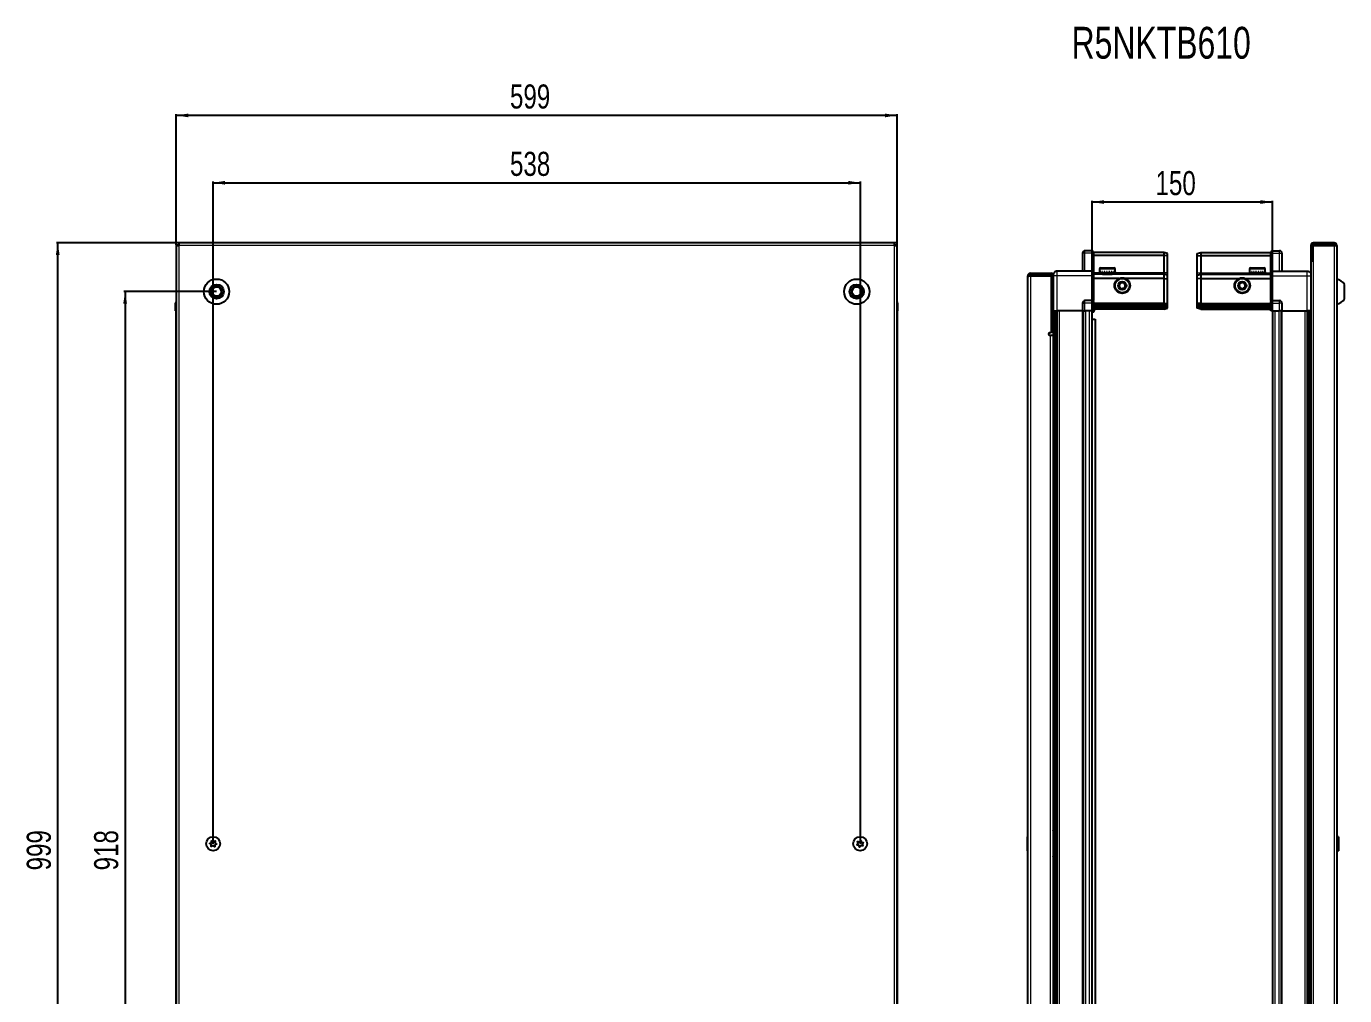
# Model space of a CAD drawing. Header units: millimetres. Extents: x 877 to 2831, y 216 to 1828.
# Drawn here: x 877 to 1972, y 1022 to 1828 of the extents above; entities that cross this region are included whole.
import ezdxf

# ---------------------------------------------------------------- set-up
doc = ezdxf.new("R2010")
doc.units = ezdxf.units.MM
doc.layers.add('FORMAT', color=7, linetype='Continuous')
doc.styles.add('SLDTEXTSTYLE0', font='TXT', dxfattribs={"width": 0.75})
doc.dimstyles.new('SLDDIMSTYLE0', dxfattribs={"dimtxt": 20, "dimasz": 10, "dimexe": 0, "dimexo": 0.0625, "dimgap": 5, "dimtad": 2, "dimdec": 1, "dimrnd": 1e-09, "dimzin": 12, "dimdsep": 46, "dimtxsty": 'SLDTEXTSTYLE0', "dimsah": 1, "dimcen": 0.09, "dimadec": 0, "dimazin": 3, "dimtfac": 1, "dimtofl": 0, "dimtmove": 0, "dimatfit": 3, "dimfxl": 0, "dimfrac": 2, "dimtolj": 1, "dimtzin": 12, "dimarcsym": 0})

# ---------------------------------------------------------------- blocks, each defined once
blk = doc.blocks.new('_D')
at = {"layer": 'FORMAT'}
for p, q in [((1001.2, 1647.7), (901.7, 1647.7)), ((902.7, 648.7), (902.7, 1647.7)), ((1001.2, 648.7), (901.7, 648.7))]:
    blk.add_line(p, q, dxfattribs=at)
for points in [[(902.7, 1647.7), (901.1, 1637.7), (904.2, 1637.7)], [(902.7, 648.7), (904.2, 658.7), (901.1, 658.7)]]:
    blk.add_solid(points, dxfattribs=at)
at = {"layer": 'FORMAT', "insert": (876.9, 1126), "char_height": 20, "attachment_point": 1, "rotation": 90, "style": 'SLDTEXTSTYLE0'}
blk.add_mtext('999', dxfattribs=at)
blk = doc.blocks.new('_D_1')
at = {"layer": 'FORMAT'}
for p, q in [((1001.2, 1647.7), (1001.2, 1754.7)), ((1600.2, 1753.7), (1001.2, 1753.7)), ((1600.2, 1647.7), (1600.2, 1754.7))]:
    blk.add_line(p, q, dxfattribs=at)
for points in [[(1001.2, 1753.7), (1011.2, 1752.1), (1011.2, 1755.2)], [(1600.2, 1753.7), (1590.2, 1755.2), (1590.2, 1752.1)]]:
    blk.add_solid(points, dxfattribs=at)
at = {"layer": 'FORMAT', "insert": (1278.5, 1779.4), "char_height": 20, "attachment_point": 1, "style": 'SLDTEXTSTYLE0'}
blk.add_mtext('599', dxfattribs=at)
blk = doc.blocks.new('_D_3')
at = {"layer": 'FORMAT'}
for p, q in [((1031.7, 1148.2), (1031.7, 1698.7)), ((1569.7, 1148.2), (1569.7, 1698.7)), ((1031.7, 1697.7), (1569.7, 1697.7))]:
    blk.add_line(p, q, dxfattribs=at)
for points in [[(1031.7, 1697.7), (1041.7, 1696.1), (1041.7, 1699.2)], [(1569.7, 1697.7), (1559.7, 1699.2), (1559.7, 1696.1)]]:
    blk.add_solid(points, dxfattribs=at)
at = {"layer": 'FORMAT', "insert": (1278.5, 1723.4), "char_height": 20, "attachment_point": 1, "style": 'SLDTEXTSTYLE0'}
blk.add_mtext('538', dxfattribs=at)
blk = doc.blocks.new('_D_4')
at = {"layer": 'FORMAT'}
for p, q in [((1034.7, 1607.2), (957.7, 1607.2)), ((958.7, 1607.2), (958.7, 689.2)), ((1034.7, 689.2), (957.7, 689.2))]:
    blk.add_line(p, q, dxfattribs=at)
for points in [[(958.7, 1607.2), (957.1, 1597.2), (960.2, 1597.2)], [(958.7, 689.2), (960.2, 699.2), (957.1, 699.2)]]:
    blk.add_solid(points, dxfattribs=at)
at = {"layer": 'FORMAT', "insert": (932.9, 1126), "char_height": 20, "attachment_point": 1, "rotation": 90, "style": 'SLDTEXTSTYLE0'}
blk.add_mtext('918', dxfattribs=at)
blk = doc.blocks.new('_D_5')
at = {"layer": 'FORMAT'}
for p, q in [((1762.2, 1591.2), (1762.2, 1682.7)), ((1762.2, 1681.7), (1912.2, 1681.7)), ((1912.2, 1591.2), (1912.2, 1682.7))]:
    blk.add_line(p, q, dxfattribs=at)
for points in [[(1762.2, 1681.7), (1772.2, 1680.1), (1772.2, 1683.2)], [(1912.2, 1681.7), (1902.2, 1683.2), (1902.2, 1680.1)]]:
    blk.add_solid(points, dxfattribs=at)
at = {"layer": 'FORMAT', "insert": (1815, 1707.4), "char_height": 20, "attachment_point": 1, "style": 'SLDTEXTSTYLE0'}
blk.add_mtext('150', dxfattribs=at)

msp = doc.modelspace()

# ---------------------------------------------------------------- linework, layer by layer
at = {"color": 7, "linetype": 'Continuous', "lineweight": 25}
for p, q in [((1001.17, 1646.16), (1001.17, 1647.66)), ((1003.27, 1647.66), (1001.17, 1647.66)), ((1001.17, 1646.16), (1003.27, 1646.16)), ((1001.17, 1646.16), (1001.17, 1645.56)), ((1001.17, 1645.56), (1001.17, 650.76)), ((1001.17, 1645.56), (1003.27, 1645.56)), ((1598.07, 1647.66), (1003.27, 1647.66)), ((1003.27, 1647.66), (1003.27, 1645.56)), ((1598.07, 1645.56), (1598.07, 1647.66)), ((1600.17, 1647.66), (1598.07, 1647.66)), ((1598.07, 1646.16), (1600.17, 1646.16)), ((1598.07, 1645.56), (1600.17, 1645.56)), ((1600.17, 1646.16), (1600.17, 1647.66)), ((1600.17, 1645.56), (1600.17, 1646.16)), ((1600.17, 650.76), (1600.17, 1645.56)), ((1944.05, 1645.56), (1944.05, 1633.16)), ((1945.55, 1645.56), (1945.55, 1633.16)), ((1946.05, 1632.66), (1946.05, 1645.56)), ((1946.05, 1645.56), (1963.45, 1645.56)), ((1963.45, 1647.66), (1946.15, 1647.66)), ((1963.45, 1646.16), (1946.15, 1646.16)), ((1963.45, 1646.16), (1963.45, 1647.66)), ((1963.45, 1645.56), (1965.55, 1645.56)), ((1965.55, 1645.56), (1965.55, 650.76)), ((1754.35, 1639.16), (1754.35, 1624.16)), ((1762.35, 1641.16), (1756.35, 1641.16)), ((1762.35, 1641.16), (1762.68, 1641.16)), ((1762.35, 1641.16), (1762.35, 1639.16)), ((1762.35, 1624.36), (1762.35, 1639.16)), ((1762.35, 1624.36), (1762.35, 1639.16)), ((1763.55, 1640.66), (1762.68, 1641.16)), ((1763.55, 1639.16), (1763.55, 1640.66)), ((1821.85, 1639.66), (1763.55, 1639.66)), ((1763.55, 1639.16), (1763.55, 1624.36)), ((1821.85, 1637.16), (1763.55, 1637.16)), ((1821.85, 1639.66), (1821.85, 1637.16)), ((1824.85, 1638.85), (1821.85, 1639.66)), ((1821.85, 1637.16), (1821.85, 1622.66)), ((1824.85, 1637), (1821.85, 1637.16)), ((1824.85, 1637), (1824.85, 1638.85)), ((1824.85, 1622.66), (1824.85, 1637)), ((1849.55, 1638.85), (1852.55, 1639.66)), ((1849.55, 1637), (1849.55, 1638.85)), ((1849.55, 1637), (1852.55, 1637.16)), ((1849.55, 1622.66), (1849.55, 1637)), ((1852.55, 1639.66), (1852.55, 1637.16)), ((1852.55, 1639.66), (1910.85, 1639.66)), ((1852.55, 1637.16), (1852.55, 1622.66)), ((1852.55, 1637.16), (1910.85, 1637.16)), ((1911.71, 1641.16), (1910.85, 1640.66)), ((1911.71, 1641.16), (1910.85, 1640.66)), ((1910.85, 1640.66), (1910.85, 1639.16)), ((1910.85, 1624.36), (1910.85, 1639.16)), ((1912.05, 1641.16), (1911.71, 1641.16)), ((1912.05, 1641.16), (1911.71, 1641.16)), ((1912.05, 1639.16), (1912.05, 1641.16)), ((1912.05, 1641.16), (1912.05, 1641.16)), ((1912.05, 1641.16), (1918.05, 1641.16)), ((1912.05, 1639.16), (1912.05, 1624.36)), ((1920.05, 1639.16), (1920.05, 1624.16)), ((1943.95, 1632.66), (1943.95, 663.66)), ((1943.95, 1632.66), (1946.05, 1632.66)), ((1944.05, 1633.16), (1945.55, 1633.16)), ((1710.95, 1620.91), (1710.95, 1622.41)), ((1710.95, 1622.41), (1711.85, 1622.41)), ((1711.85, 1622.41), (1728.35, 1622.41)), ((1711.85, 1620.91), (1711.85, 1622.41)), ((1728.35, 1620.91), (1728.35, 1622.41)), ((1762.35, 1624.16), (1733.35, 1624.16)), ((1762.35, 1624.16), (1762.35, 1624.36)), ((1762.35, 1624.16), (1763.55, 1624.16)), ((1762.35, 1620.16), (1762.35, 1624.16)), ((1763.55, 1624.36), (1763.55, 1624.16)), ((1763.55, 1624.16), (1763.55, 1620.16)), ((1821.85, 1621.66), (1763.55, 1621.66)), ((1768.35, 1626.06), (1768.35, 1623.66)), ((1768.35, 1623.66), (1768.35, 1623.16)), ((1768.35, 1623.16), (1768.48, 1623.16)), ((1768.67, 1623.66), (1768.48, 1623.66)), ((1768.48, 1623.66), (1768.48, 1623.16)), ((1768.48, 1623.16), (1768.67, 1623.16)), ((1768.67, 1623.66), (1768.67, 1623.16)), ((1768.67, 1623.16), (1769.2, 1623.16)), ((1769.15, 1626.86), (1776.32, 1626.86)), ((1769.6, 1623.66), (1769.2, 1623.66)), ((1769.2, 1623.66), (1769.2, 1623.16)), ((1769.2, 1623.16), (1769.6, 1623.16)), ((1769.6, 1623.66), (1769.6, 1623.16)), ((1769.6, 1623.16), (1770.47, 1623.16)), ((1770.45, 1623.16), (1770.45, 1623.06)), ((1770.45, 1623.06), (1779.25, 1623.06)), ((1771.04, 1623.66), (1770.47, 1623.66)), ((1770.47, 1623.66), (1770.47, 1623.16)), ((1770.47, 1623.16), (1771.04, 1623.16)), ((1770.85, 1622.66), (1771.54, 1622.18)), ((1770.85, 1622.66), (1775.88, 1622.66)), ((1771.54, 1622.18), (1770.85, 1621.69)), ((1770.85, 1621.69), (1770.85, 1621.66)), ((1770.85, 1621.69), (1775.88, 1621.69)), ((1771.04, 1623.66), (1771.04, 1623.16)), ((1771.04, 1623.16), (1772.17, 1623.16)), ((1771.54, 1622.18), (1775.7, 1622.18)), ((1772.86, 1623.66), (1772.17, 1623.66)), ((1772.17, 1623.66), (1772.17, 1623.16)), ((1772.17, 1623.16), (1772.86, 1623.16)), ((1772.86, 1623.66), (1772.86, 1623.16)), ((1772.86, 1623.16), (1774.13, 1623.16)), ((1774.87, 1623.66), (1774.13, 1623.66)), ((1774.13, 1623.66), (1774.13, 1623.16)), ((1774.13, 1623.16), (1774.36, 1623.16)), ((1774.36, 1623.66), (1774.36, 1623.16)), ((1774.86, 1623.66), (1774.86, 1623.16)), ((1774.86, 1623.16), (1774.87, 1623.16)), ((1774.87, 1623.66), (1774.87, 1623.16)), ((1774.87, 1623.16), (1776.16, 1623.16)), ((1775.7, 1622.18), (1778.16, 1622.18)), ((1775.88, 1622.66), (1778.85, 1622.66)), ((1775.88, 1621.69), (1778.85, 1621.69)), ((1776.88, 1623.66), (1776.16, 1623.66)), ((1776.16, 1623.66), (1776.16, 1623.16)), ((1776.22, 1623.66), (1776.22, 1623.16)), ((1776.22, 1623.16), (1776.88, 1623.16)), ((1776.32, 1626.86), (1780.55, 1626.86)), ((1776.88, 1623.66), (1776.88, 1623.16)), ((1776.88, 1623.16), (1778.07, 1623.16)), ((1778.69, 1623.66), (1778.07, 1623.66)), ((1778.07, 1623.66), (1778.07, 1623.16)), ((1778.07, 1623.16), (1778.69, 1623.16)), ((1778.16, 1622.18), (1778.85, 1622.66)), ((1778.85, 1621.69), (1778.16, 1622.18)), ((1778.69, 1623.66), (1778.69, 1623.16)), ((1778.69, 1623.16), (1779.65, 1623.16)), ((1778.85, 1621.66), (1778.85, 1621.69)), ((1779.25, 1623.06), (1779.25, 1623.16)), ((1780.12, 1623.66), (1779.65, 1623.66)), ((1779.65, 1623.66), (1779.65, 1623.16)), ((1779.65, 1623.16), (1780.12, 1623.16)), ((1780.12, 1623.66), (1780.12, 1623.16)), ((1780.12, 1623.16), (1780.77, 1623.16)), ((1781.04, 1623.66), (1780.77, 1623.66)), ((1780.77, 1623.66), (1780.77, 1623.16)), ((1780.77, 1623.16), (1781.04, 1623.16)), ((1781.04, 1623.66), (1781.04, 1623.16)), ((1781.04, 1623.16), (1781.31, 1623.16)), ((1781.35, 1623.66), (1781.31, 1623.66)), ((1781.31, 1623.66), (1781.31, 1623.16)), ((1781.31, 1623.16), (1781.35, 1623.16)), ((1781.35, 1623.66), (1781.35, 1626.06)), ((1781.35, 1623.66), (1781.35, 1623.16)), ((1821.85, 1622.66), (1821.85, 1621.66)), ((1821.85, 1621.66), (1821.85, 1618.16)), ((1824.85, 1620.85), (1821.85, 1621.66)), ((1824.85, 1620.85), (1824.85, 1622.66)), ((1849.55, 1620.85), (1849.55, 1622.66)), ((1849.55, 1620.85), (1852.55, 1621.66)), ((1852.55, 1622.66), (1852.55, 1621.66)), ((1852.55, 1621.66), (1852.55, 1618.16)), ((1852.55, 1621.66), (1910.85, 1621.66)), ((1893.05, 1626.06), (1893.05, 1623.16)), ((1893.05, 1623.16), (1893.09, 1623.16)), ((1893.21, 1623.66), (1893.09, 1623.66)), ((1893.09, 1623.66), (1893.09, 1623.16)), ((1893.09, 1623.16), (1893.21, 1623.16)), ((1893.21, 1623.66), (1893.21, 1623.16)), ((1893.21, 1623.16), (1893.62, 1623.16)), ((1893.96, 1623.66), (1893.62, 1623.66)), ((1893.62, 1623.66), (1893.62, 1623.16)), ((1893.62, 1623.16), (1893.96, 1623.16)), ((1893.85, 1626.86), (1905.25, 1626.86)), ((1893.96, 1623.66), (1893.96, 1623.16)), ((1893.96, 1623.16), (1894.73, 1623.16)), ((1895.25, 1623.66), (1894.73, 1623.66)), ((1894.73, 1623.66), (1894.73, 1623.16)), ((1894.73, 1623.16), (1895.25, 1623.16)), ((1895.15, 1623.16), (1895.15, 1623.06)), ((1895.15, 1623.06), (1903.95, 1623.06)), ((1895.25, 1623.66), (1895.25, 1623.16)), ((1895.25, 1623.16), (1896.31, 1623.16)), ((1895.55, 1622.66), (1896.24, 1622.18)), ((1895.55, 1622.66), (1903.55, 1622.66)), ((1896.24, 1622.18), (1895.55, 1621.69)), ((1895.55, 1621.69), (1895.55, 1621.66)), ((1895.55, 1621.69), (1903.55, 1621.69)), ((1896.24, 1622.18), (1902.86, 1622.18)), ((1896.97, 1623.66), (1896.31, 1623.66)), ((1896.31, 1623.66), (1896.31, 1623.16)), ((1896.31, 1623.16), (1896.97, 1623.16)), ((1896.97, 1623.66), (1896.97, 1623.16)), ((1896.97, 1623.16), (1898.21, 1623.16)), ((1898.94, 1623.66), (1898.21, 1623.66)), ((1898.21, 1623.66), (1898.21, 1623.16)), ((1898.21, 1623.16), (1898.64, 1623.16)), ((1898.64, 1623.66), (1898.64, 1623.16)), ((1898.94, 1623.66), (1898.94, 1623.16)), ((1898.94, 1623.16), (1900.24, 1623.16)), ((1900.97, 1623.66), (1900.24, 1623.66)), ((1900.24, 1623.66), (1900.24, 1623.16)), ((1900.51, 1623.66), (1900.51, 1623.16)), ((1900.51, 1623.16), (1900.97, 1623.16)), ((1900.97, 1623.66), (1900.97, 1623.16)), ((1900.97, 1623.16), (1902.2, 1623.16)), ((1902.86, 1623.66), (1902.2, 1623.66)), ((1902.2, 1623.66), (1902.2, 1623.16)), ((1902.2, 1623.16), (1902.86, 1623.16)), ((1902.86, 1623.66), (1902.86, 1623.16)), ((1902.86, 1623.16), (1903.91, 1623.16)), ((1902.86, 1622.18), (1903.55, 1622.66)), ((1903.55, 1621.69), (1902.86, 1622.18)), ((1903.55, 1621.66), (1903.55, 1621.69)), ((1904.43, 1623.66), (1903.91, 1623.66)), ((1903.91, 1623.66), (1903.91, 1623.16)), ((1903.91, 1623.16), (1904.43, 1623.16)), ((1903.95, 1623.06), (1903.95, 1623.16)), ((1904.43, 1623.66), (1904.43, 1623.16)), ((1904.43, 1623.16), (1905.18, 1623.16)), ((1905.52, 1623.66), (1905.18, 1623.66)), ((1905.18, 1623.66), (1905.18, 1623.16)), ((1905.18, 1623.16), (1905.52, 1623.16)), ((1905.52, 1623.66), (1905.52, 1623.16)), ((1905.52, 1623.16), (1905.91, 1623.16)), ((1906.02, 1623.66), (1905.91, 1623.66)), ((1905.91, 1623.66), (1905.91, 1623.16)), ((1905.91, 1623.16), (1906.02, 1623.16)), ((1906.02, 1623.66), (1906.02, 1623.16)), ((1906.02, 1623.16), (1906.05, 1623.16)), ((1906.05, 1623.16), (1906.05, 1626.06)), ((1910.85, 1624.16), (1910.85, 1624.36)), ((1912.05, 1624.16), (1910.85, 1624.16)), ((1910.85, 1620.16), (1910.85, 1624.16)), ((1912.05, 1624.36), (1912.05, 1624.16)), ((1912.05, 1624.16), (1912.05, 1620.16)), ((1912.05, 1624.16), (1941.05, 1624.16)), ((1710.35, 1620.31), (1708.85, 1620.31)), ((1708.85, 1619.81), (1708.85, 1620.31)), ((1708.85, 676.51), (1708.85, 1619.81)), ((1710.95, 1620.91), (1711.85, 1620.91)), ((1710.95, 1620.41), (1728.35, 1620.41)), ((1711.85, 1620.91), (1728.35, 1620.91)), ((1729.85, 1620.41), (1728.35, 1620.41)), ((1728.35, 1620.41), (1728.35, 1572.91)), ((1729.85, 1620.16), (1729.85, 1591.16)), ((1762.35, 1599.86), (1762.35, 1620.16)), ((1763.55, 1620.16), (1763.55, 1599.86)), ((1784.85, 1618.16), (1763.55, 1618.16)), ((1821.85, 1618.16), (1789.85, 1618.16)), ((1821.85, 1618.16), (1821.85, 1597.66)), ((1821.85, 1618.16), (1824.85, 1617.83)), ((1824.85, 1617.83), (1824.85, 1620.85)), ((1824.85, 1597.66), (1824.85, 1617.83)), ((1849.55, 1617.83), (1849.55, 1620.85)), ((1852.55, 1618.16), (1849.55, 1617.83)), ((1849.55, 1597.66), (1849.55, 1617.83)), ((1852.55, 1618.16), (1852.55, 1597.66)), ((1852.55, 1618.16), (1884.55, 1618.16)), ((1889.55, 1618.16), (1910.85, 1618.16)), ((1910.85, 1599.86), (1910.85, 1620.16)), ((1912.05, 1620.16), (1912.05, 1599.86)), ((1972.15, 1601.16), (1972.15, 1613.16)), ((1762.35, 1599.66), (1756.35, 1599.66)), ((1762.35, 1599.66), (1762.35, 1599.86)), ((1762.35, 1599.66), (1762.35, 1597.66)), ((1762.35, 1599.66), (1763.55, 1599.66)), ((1763.55, 1599.86), (1763.55, 1599.66)), ((1763.55, 1598.98), (1763.55, 1599.66)), ((1910.85, 1599.66), (1910.85, 1599.86)), ((1912.05, 1599.66), (1910.85, 1599.66)), ((1910.85, 1599.66), (1910.85, 1598.98)), ((1912.05, 1599.86), (1912.05, 1599.66)), ((1912.05, 1597.66), (1912.05, 1599.66)), ((1912.05, 1597.66), (1912.05, 1599.66)), ((1912.05, 1599.66), (1918.05, 1599.66)), ((1000.67, 1597.66), (1000.67, 1591.16)), ((1000.67, 1591.16), (1000.67, 1597.66)), ((1000.67, 1591.16), (1000.67, 1591.16)), ((1001.17, 1591.16), (1000.67, 1591.16)), ((1000.82, 1591.16), (1000.82, 705.16)), ((1600.17, 1598.98), (1600.17, 1598.98)), ((1600.17, 1591.16), (1600.67, 1591.16)), ((1600.52, 705.16), (1600.52, 1591.16)), ((1600.67, 1597.66), (1600.67, 1591.16)), ((1600.67, 1591.16), (1600.67, 1597.66)), ((1600.67, 1591.16), (1600.67, 1591.16)), ((1600.67, 1591.16), (1600.67, 1591.16)), ((1728.35, 1593.91), (1729.85, 1593.91)), ((1729.85, 1591.16), (1728.35, 1591.16)), ((1730.5, 705.16), (1730.5, 1591.16)), ((1732.29, 1591.16), (1732.29, 705.16)), ((1732.33, 1591.16), (1732.33, 705.16)), ((1754.35, 1591.16), (1733.35, 1591.16)), ((1754.35, 1597.66), (1754.35, 1591.16)), ((1754.35, 1591.16), (1756.35, 1591.16)), ((1755, 705.16), (1755, 1591.16)), ((1762.35, 1591.16), (1756.35, 1591.16)), ((1762.2, 705.16), (1762.2, 1591.16)), ((1762.35, 1591.16), (1762.35, 1597.66)), ((1762.35, 1591.16), (1762.35, 1597.66)), ((1762.35, 1591.16), (1762.68, 1591.16)), ((1762.35, 1591.16), (1762.35, 1591.16)), ((1762.68, 1591.16), (1762.68, 1597.66)), ((1763.55, 1591.16), (1762.68, 1591.16)), ((1762.68, 1591.16), (1762.68, 1591.16)), ((1763.55, 1598.98), (1763.55, 1591.16)), ((1821.85, 1596.66), (1763.55, 1596.66)), ((1821.85, 1595.66), (1763.55, 1595.66)), ((1821.85, 1594.16), (1763.55, 1594.16)), ((1821.85, 1592.66), (1763.55, 1592.66)), ((1821.85, 1597.66), (1821.85, 1596.66)), ((1821.85, 1596.66), (1821.85, 1595.66)), ((1821.85, 1596.66), (1824.85, 1595.85)), ((1821.85, 1595.66), (1821.85, 1594.16)), ((1821.85, 1595.66), (1824.85, 1595.11)), ((1821.85, 1594.16), (1824.85, 1594.61)), ((1821.85, 1594.16), (1821.85, 1592.66)), ((1821.85, 1592.66), (1824.85, 1593.46)), ((1824.85, 1595.85), (1824.85, 1597.66)), ((1824.85, 1595.11), (1824.85, 1595.85)), ((1824.85, 1594.61), (1824.85, 1595.11)), ((1824.85, 1593.46), (1824.85, 1594.61)), ((1849.55, 1595.85), (1849.55, 1597.66)), ((1852.55, 1596.66), (1849.55, 1595.85)), ((1849.55, 1595.11), (1849.55, 1595.85)), ((1852.55, 1595.66), (1849.55, 1595.11)), ((1849.55, 1594.61), (1849.55, 1595.11)), ((1852.55, 1594.16), (1849.55, 1594.61)), ((1849.55, 1593.46), (1849.55, 1594.61)), ((1852.55, 1592.66), (1849.55, 1593.46)), ((1852.55, 1597.66), (1852.55, 1596.66)), ((1852.55, 1596.66), (1852.55, 1595.66)), ((1852.55, 1596.66), (1910.85, 1596.66)), ((1852.55, 1595.66), (1852.55, 1594.16)), ((1852.55, 1595.66), (1910.85, 1595.66)), ((1852.55, 1594.16), (1910.85, 1594.16)), ((1852.55, 1594.16), (1852.55, 1592.66)), ((1852.55, 1592.66), (1910.85, 1592.66)), ((1910.85, 1591.16), (1910.85, 1598.98)), ((1911.71, 1591.16), (1910.85, 1591.16)), ((1911.71, 1597.66), (1911.71, 1591.16)), ((1912.05, 1591.16), (1911.71, 1591.16)), ((1912.05, 1597.66), (1912.05, 1591.16)), ((1912.05, 1591.16), (1918.05, 1591.16)), ((1912.2, 1591.16), (1912.2, 705.16)), ((1920.05, 1591.16), (1918.05, 1591.16)), ((1919.4, 1591.16), (1919.4, 705.16)), ((1920.05, 1597.66), (1920.05, 1591.16)), ((1920.05, 1591.16), (1941.05, 1591.16)), ((1942.07, 705.16), (1942.07, 1591.16)), ((1942.11, 705.16), (1942.11, 1591.16)), ((1943.9, 1591.16), (1943.9, 705.16)), ((1762.2, 1584.16), (1764.7, 1584.16)), ((1764.7, 1584.16), (1764.7, 710.66)), ((1728.35, 1572.91), (1727, 1572.91)), ((1727, 1570.91), (1727.75, 1570.91)), ((1727.75, 1570.91), (1729.85, 1570.91)), ((1729.85, 1570.91), (1729.85, 725.41)), ((1708.85, 1153.94), (1708.55, 1153.94)), ((1708.55, 1142.37), (1708.55, 1153.94)), ((1730.35, 1157.66), (1730.35, 1138.66)), ((1966.53, 1153.94), (1965.55, 1152.96)), ((1967.05, 1153.94), (1966.53, 1153.94)), ((1966.53, 1153.94), (1966.53, 1142.37)), ((1967.05, 1153.94), (1967.05, 1142.37)), ((1708.55, 1142.37), (1708.85, 1142.37)), ((1965.55, 1143.36), (1966.53, 1142.37)), ((1966.53, 1142.37), (1967.05, 1142.37))]:
    msp.add_line(p, q, dxfattribs=at)
at = {"color": 8, "linetype": 'Continuous', "lineweight": 18}
for p, q in [((1003.27, 1645.56), (1003.27, 650.76)), ((1598.07, 1645.56), (1003.27, 1645.56)), ((1598.07, 650.76), (1598.07, 1645.56)), ((1945.55, 1645.56), (1944.05, 1645.56)), ((1946.15, 1646.16), (1946.15, 1647.66)), ((1963.45, 1645.56), (1963.45, 650.76)), ((1756.35, 1639.16), (1754.35, 1639.16)), ((1756.35, 1639.16), (1756.35, 1641.16)), ((1756.35, 1624.16), (1756.35, 1639.16)), ((1762.35, 1639.16), (1756.35, 1639.16)), ((1762.35, 1639.16), (1763.55, 1639.16)), ((1912.05, 1639.16), (1910.85, 1639.16)), ((1912.05, 1639.16), (1918.05, 1639.16)), ((1918.05, 1639.16), (1918.05, 1641.16)), ((1918.05, 1624.16), (1918.05, 1639.16)), ((1918.05, 1639.16), (1920.05, 1639.16)), ((1946.05, 1632.66), (1946.05, 663.66)), ((1762.35, 1624.36), (1763.55, 1624.36)), ((1770.85, 1622.66), (1763.55, 1622.66)), ((1768.35, 1626.06), (1776.52, 1626.06)), ((1776.52, 1626.06), (1781.35, 1626.06)), ((1821.85, 1622.66), (1778.85, 1622.66)), ((1824.85, 1622.66), (1821.85, 1622.66)), ((1849.55, 1622.66), (1852.55, 1622.66)), ((1852.55, 1622.66), (1895.55, 1622.66)), ((1893.05, 1626.06), (1906.05, 1626.06)), ((1903.55, 1622.66), (1910.85, 1622.66)), ((1910.85, 1624.36), (1912.05, 1624.36)), ((1710.95, 1620.41), (1710.95, 675.91)), ((1733.35, 1591.16), (1733.35, 1620.16)), ((1762.35, 1620.16), (1733.35, 1620.16)), ((1762.35, 1620.16), (1763.55, 1620.16)), ((1912.05, 1620.16), (1910.85, 1620.16)), ((1912.05, 1620.16), (1941.05, 1620.16)), ((1941.05, 1591.16), (1941.05, 1620.16)), ((1756.35, 1597.66), (1756.35, 1599.66)), ((1762.35, 1599.86), (1763.55, 1599.86)), ((1910.85, 1599.86), (1912.05, 1599.86)), ((1918.05, 1597.66), (1918.05, 1599.66)), ((1001.17, 1597.66), (1000.67, 1597.66)), ((1600.17, 1597.66), (1600.67, 1597.66)), ((1729.85, 1570.91), (1729.85, 1591.16)), ((1731.08, 1591.16), (1731.08, 705.16)), ((1733.53, 705.16), (1733.53, 1591.16)), ((1734.95, 1591.16), (1734.95, 705.16)), ((1754.35, 1597.66), (1756.35, 1597.66)), ((1754.35, 705.16), (1754.35, 1591.16)), ((1756.35, 1591.16), (1756.35, 1597.66)), ((1762.35, 1597.66), (1756.35, 1597.66)), ((1757, 705.16), (1757, 1591.16)), ((1760.2, 705.16), (1760.2, 1591.16)), ((1762.35, 1597.66), (1762.68, 1597.66)), ((1762.35, 1591.16), (1762.68, 1591.16)), ((1821.85, 1597.66), (1763.55, 1597.66)), ((1821.85, 1597.66), (1824.85, 1597.66)), ((1852.55, 1597.66), (1849.55, 1597.66)), ((1852.55, 1597.66), (1910.85, 1597.66)), ((1912.05, 1597.66), (1911.71, 1597.66)), ((1912.05, 1597.66), (1918.05, 1597.66)), ((1914.2, 1591.16), (1914.2, 705.16)), ((1917.4, 1591.16), (1917.4, 705.16)), ((1918.05, 1591.16), (1918.05, 1597.66)), ((1920.05, 1597.66), (1918.05, 1597.66)), ((1920.05, 1591.16), (1920.05, 705.16)), ((1939.45, 705.16), (1939.45, 1591.16)), ((1940.86, 1591.16), (1940.86, 705.16)), ((1943.31, 705.16), (1943.31, 1591.16)), ((1727.75, 725.41), (1727.75, 1570.91))]:
    msp.add_line(p, q, dxfattribs=at)
at = {"color": 7, "linetype": 'Continuous', "lineweight": 25}
for centre, radius in [((1034.67, 1607.16), 10.5), ((1034.67, 1607.16), 6), ((1034.67, 1607.16), 3.9), ((1566.67, 1607.16), 10.5), ((1566.67, 1607.16), 6), ((1566.67, 1607.16), 3.9), ((1787.35, 1612.16), 6.5), ((1787.35, 1612.16), 3.46), ((1887.05, 1612.16), 6.5), ((1887.05, 1612.16), 3.46), ((1031.82, 1148.16), 5.79), ((1569.52, 1148.16), 5.79), ((1031.82, 1148.16), 1.85), ((1569.52, 1148.16), 1.85)]:
    msp.add_circle(centre, radius, dxfattribs=at)
at = {"color": 8, "linetype": 'Continuous', "lineweight": 18}
for centre in [(1787.35, 1612.16), (1887.05, 1612.16)]:
    msp.add_circle(centre, 5.7, dxfattribs=at)
at = {"color": 7, "linetype": 'Continuous', "lineweight": 25}
for centre, radius, start, end in [((1946.15, 1645.56), 2.1, 90, 180), ((1946.15, 1645.56), 0.6, 90, 180), ((1963.45, 1645.56), 2.1, 0, 90), ((1963.45, 1645.56), 0.6, 0, 90), ((1756.35, 1639.16), 2, 90, 180), ((1918.05, 1639.16), 2, 360, 90), ((1728.25, 1620.31), 2.1, 32.2369, 87.2706), ((1769.15, 1626.06), 0.8, 90, 180), ((1770.45, 1622.66), 0.4, 0, 90), ((1779.25, 1622.66), 0.4, 90, 180), ((1780.55, 1626.06), 0.8, 0, 90), ((1893.85, 1626.06), 0.8, 90, 180), ((1895.15, 1622.66), 0.4, 0, 90), ((1903.95, 1622.66), 0.4, 90, 180), ((1905.25, 1626.06), 0.8, 0, 90), ((1034.67, 1607.16), 4.62, 120, 180), ((1034.67, 1607.16), 4.62, 60, 120), ((1034.67, 1607.16), 4.62, 0, 60), ((1566.67, 1607.16), 4.62, 120, 180), ((1566.67, 1607.16), 4.62, 60, 120), ((1566.67, 1607.16), 4.62, 360, 60), ((1710.85, 1619.91), 0.5, 90, 117.7907), ((1728.25, 1620.31), 0.6, 9.59407, 90), ((1787.35, 1612.16), 2.5, 161.00659, 221.00659), ((1787.35, 1612.16), 2.5, 101.00659, 161.00659), ((1787.35, 1612.16), 2.5, 221.00659, 281.00659), ((1787.35, 1612.16), 2.5, 41.00659, 101.00659), ((1787.35, 1612.16), 2.5, 281.00659, 341.00659), ((1787.35, 1612.16), 2.5, 341.00659, 41.00659), ((1887.05, 1612.16), 2.5, 120.74103, 180.74103), ((1887.05, 1612.16), 2.5, 180.74103, 240.74103), ((1887.05, 1612.16), 2.5, 60.74103, 120.74103), ((1887.05, 1612.16), 2.5, 0.74103, 60.74103), ((1887.05, 1612.16), 2.5, 300.74103, 0.74103), ((1962.52, 1606.13), 11.91, 36.1266, 75.29965), ((1034.67, 1607.16), 4.62, 180, 240), ((1034.67, 1607.16), 4.62, 240, 300), ((1034.67, 1607.16), 4.62, 300, 0), ((1566.67, 1607.16), 4.62, 180, 240), ((1566.67, 1607.16), 4.62, 240, 300), ((1566.67, 1607.16), 4.62, 300, 360), ((1756.35, 1597.66), 2, 90, 180), ((1887.05, 1612.16), 2.5, 240.74103, 300.74103), ((1918.05, 1597.66), 2, 0, 90), ((1962.52, 1608.18), 11.91, 284.70035, 323.8734), ((1002.67, 1597.66), 2, 138.59038, 180), ((1598.67, 1597.66), 2, 0, 41.39416), ((1759.7, 1593.81), 5, 300, 346.70293), ((1727, 1571.91), 1, 90, 270), ((1727.35, 1157.66), 3, 0, 33.55731), ((1727.35, 1138.66), 3, 326.44269, 0)]:
    msp.add_arc(centre, radius, start, end, dxfattribs=at)
for centre, start_param, end_param in [((1766.15, 1597.66), 2.4188584, 3.1415927), ((1908.25, 1597.66), 0, 0.7227342)]:
    msp.add_ellipse(centre, major_axis=(3.46, 0), ratio=0.5773503, start_param=start_param, end_param=end_param, dxfattribs=at)
for points, knots in [([(1710.95, 1622.41), (1710.69, 1622.38), (1710.2, 1622.33), (1709.56, 1621.94), (1709.09, 1621.38), (1708.87, 1620.8), (1708.86, 1620.43), (1708.85, 1620.31)], [0, 0, 0, 0, 0.2302553, 0.4485219, 0.6667858, 0.8850496, 1, 1, 1, 1]), ([(1733.35, 1624.16), (1732.91, 1624.11), (1732.23, 1624.04), (1731.42, 1623.6), (1730.86, 1623.15), (1730.4, 1622.59), (1729.97, 1621.78), (1729.89, 1621.1), (1729.85, 1620.66)], [0, 0, 0, 0, 0.2394568, 0.3683607, 0.5, 0.6316393, 0.7605432, 1, 1, 1, 1]), ([(1941.05, 1624.16), (1941.49, 1624.11), (1942.17, 1624.04), (1942.98, 1623.6), (1943.53, 1623.17), (1943.81, 1622.79), (1943.95, 1622.61)], [0, 0, 0, 0, 0.3842982, 0.5911726, 0.8024372, 1, 1, 1, 1]), ([(1030.05, 1607.16), (1030.38, 1607.73), (1030.95, 1608.71), (1031.77, 1610.14), (1032.18, 1610.84), (1032.36, 1611.16)], [0, 0, 0, 0, 0.4391308, 0.7513783, 1, 1, 1, 1]), ([(1032.36, 1611.16), (1032.56, 1611.16), (1033.27, 1611.16), (1034.58, 1611.16), (1035.97, 1611.16), (1036.71, 1611.16), (1036.98, 1611.16)], [0, 0, 0, 0, 0.1393293, 0.4852696, 0.8163565, 1, 1, 1, 1]), ([(1036.98, 1611.16), (1037.31, 1610.59), (1037.88, 1609.61), (1038.7, 1608.18), (1039.11, 1607.47), (1039.29, 1607.16)], [0, 0, 0, 0, 0.4391308, 0.7513783, 1, 1, 1, 1]), ([(1562.05, 1607.16), (1562.38, 1607.73), (1562.95, 1608.71), (1563.77, 1610.14), (1564.18, 1610.84), (1564.36, 1611.16)], [0, 0, 0, 0, 0.4391308, 0.7513783, 1, 1, 1, 1]), ([(1564.36, 1611.16), (1564.56, 1611.16), (1565.27, 1611.16), (1566.58, 1611.16), (1567.97, 1611.16), (1568.71, 1611.16), (1568.98, 1611.16)], [0, 0, 0, 0, 0.1393293, 0.4852696, 0.8163565, 1, 1, 1, 1]), ([(1568.98, 1611.16), (1569.31, 1610.59), (1569.88, 1609.61), (1570.7, 1608.18), (1571.11, 1607.47), (1571.29, 1607.16)], [0, 0, 0, 0, 0.4391308, 0.7513783, 1, 1, 1, 1]), ([(1708.85, 1619.81), (1708.87, 1619.85), (1708.93, 1619.94), (1709.32, 1620.08), (1709.88, 1620.21), (1710.46, 1620.32), (1710.82, 1620.39), (1710.95, 1620.41)], [0, 0, 0, 0, 0.23025534, 0.4485219, 0.6667858, 0.88504963, 1, 1, 1, 1]), ([(1729.85, 1620.66), (1729.85, 1620.65), (1729.85, 1620.64), (1729.85, 1620.52), (1729.85, 1620.36), (1729.85, 1620.22), (1729.85, 1620.16)], [0, 0, 0, 0, 0.2493943, 0.5003335, 0.7501667, 1, 1, 1, 1]), ([(1784.51, 1611.61), (1784.68, 1612.1), (1785, 1613.01), (1785.31, 1613.91), (1785.45, 1614.34)], [0, 0, 0, 0, 0.5346859, 1, 1, 1, 1]), ([(1786.41, 1609.43), (1786.18, 1609.69), (1785.64, 1610.31), (1784.99, 1611.06), (1784.6, 1611.51), (1784.51, 1611.61)], [0, 0, 0, 0, 0.3629006, 0.8668753, 1, 1, 1, 1]), ([(1785.45, 1614.34), (1785.96, 1614.44), (1786.91, 1614.62), (1787.85, 1614.8), (1788.29, 1614.89)], [0, 0, 0, 0, 0.5346859, 1, 1, 1, 1]), ([(1788.29, 1614.89), (1788.37, 1614.79), (1788.76, 1614.34), (1789.42, 1613.59), (1789.96, 1612.97), (1790.18, 1612.71)], [0, 0, 0, 0, 0.1331247, 0.6370994, 1, 1, 1, 1]), ([(1790.18, 1612.71), (1790.01, 1612.22), (1789.7, 1611.31), (1789.39, 1610.4), (1789.24, 1609.98)], [0, 0, 0, 0, 0.5346859, 1, 1, 1, 1]), ([(1884.53, 1613.57), (1884.97, 1613.83), (1885.8, 1614.33), (1886.63, 1614.82), (1887.01, 1615.05)], [0, 0, 0, 0, 0.5346859, 1, 1, 1, 1]), ([(1884.57, 1610.68), (1884.57, 1610.81), (1884.56, 1611.41), (1884.54, 1612.4), (1884.53, 1613.22), (1884.53, 1613.57)], [0, 0, 0, 0, 0.1331247, 0.6370994, 1, 1, 1, 1]), ([(1887.09, 1609.27), (1886.64, 1609.52), (1885.79, 1610), (1884.96, 1610.46), (1884.57, 1610.68)], [0, 0, 0, 0, 0.5346859, 1, 1, 1, 1]), ([(1887.01, 1615.05), (1887.46, 1614.79), (1888.3, 1614.32), (1889.14, 1613.85), (1889.53, 1613.63)], [0, 0, 0, 0, 0.53468586, 1, 1, 1, 1]), ([(1889.57, 1610.75), (1889.12, 1610.48), (1888.29, 1609.99), (1887.47, 1609.5), (1887.09, 1609.27)], [0, 0, 0, 0, 0.53468586, 1, 1, 1, 1]), ([(1889.53, 1613.63), (1889.53, 1613.29), (1889.54, 1612.47), (1889.56, 1611.47), (1889.57, 1610.87), (1889.57, 1610.75)], [0, 0, 0, 0, 0.3629006, 0.8668753, 1, 1, 1, 1]), ([(1032.36, 1603.16), (1032.03, 1603.73), (1031.47, 1604.71), (1030.64, 1606.14), (1030.23, 1606.84), (1030.05, 1607.16)], [0, 0, 0, 0, 0.4391308, 0.7513783, 1, 1, 1, 1]), ([(1036.98, 1603.16), (1036.71, 1603.16), (1035.97, 1603.16), (1034.58, 1603.16), (1033.27, 1603.16), (1032.56, 1603.16), (1032.36, 1603.16)], [0, 0, 0, 0, 0.1836435, 0.5147304, 0.8606707, 1, 1, 1, 1]), ([(1039.29, 1607.16), (1038.96, 1606.59), (1038.39, 1605.61), (1037.57, 1604.18), (1037.16, 1603.47), (1036.98, 1603.16)], [0, 0, 0, 0, 0.4391308, 0.7513783, 1, 1, 1, 1]), ([(1564.36, 1603.16), (1564.03, 1603.73), (1563.47, 1604.71), (1562.64, 1606.14), (1562.23, 1606.84), (1562.05, 1607.16)], [0, 0, 0, 0, 0.4391308, 0.7513783, 1, 1, 1, 1]), ([(1568.98, 1603.16), (1568.71, 1603.16), (1567.97, 1603.16), (1566.58, 1603.16), (1565.27, 1603.16), (1564.56, 1603.16), (1564.36, 1603.16)], [0, 0, 0, 0, 0.1836435, 0.5147304, 0.8606707, 1, 1, 1, 1]), ([(1571.29, 1607.16), (1570.96, 1606.59), (1570.39, 1605.61), (1569.57, 1604.18), (1569.16, 1603.47), (1568.98, 1603.16)], [0, 0, 0, 0, 0.4391308, 0.7513783, 1, 1, 1, 1]), ([(1789.24, 1609.98), (1788.74, 1609.88), (1787.79, 1609.7), (1786.85, 1609.51), (1786.41, 1609.43)], [0, 0, 0, 0, 0.53468586, 1, 1, 1, 1]), ([(1729.85, 1591.16), (1729.89, 1591.16), (1729.96, 1591.16), (1730.57, 1591.16), (1731.46, 1591.16), (1732.44, 1591.16), (1733.09, 1591.16), (1733.35, 1591.16)], [0, 0, 0, 0, 0.2146939, 0.4293877, 0.6440816, 0.8587754, 1, 1, 1, 1]), ([(1943.9, 1591.16), (1943.86, 1591.16), (1943.64, 1591.16), (1942.92, 1591.16), (1941.96, 1591.16), (1941.31, 1591.16), (1941.05, 1591.16)], [0, 0, 0, 0, 0.0717073, 0.4209791, 0.7702508, 1, 1, 1, 1]), ([(1030.25, 1145.84), (1030.26, 1145.84), (1030.29, 1145.82), (1030.35, 1145.83), (1030.48, 1145.87), (1030.82, 1146.06), (1031.3, 1146.31), (1031.93, 1146.29), (1032.38, 1146.03), (1032.69, 1145.8), (1032.89, 1145.66), (1032.98, 1145.63), (1033.02, 1145.63), (1033.05, 1145.64), (1033.08, 1145.67), (1033.11, 1145.73), (1033.15, 1145.99), (1033.14, 1146.47), (1033.29, 1147.16), (1033.88, 1147.56), (1034.32, 1147.73), (1034.56, 1147.86), (1034.6, 1147.92), (1034.62, 1147.95), (1034.62, 1147.98), (1034.6, 1148.01), (1034.57, 1148.05), (1034.52, 1148.1), (1034.33, 1148.23), (1034, 1148.43), (1033.6, 1148.75), (1033.34, 1149.33), (1033.41, 1149.87), (1033.45, 1150.25), (1033.44, 1150.4), (1033.42, 1150.46), (1033.39, 1150.48), (1033.36, 1150.49), (1033.3, 1150.49), (1033.16, 1150.44), (1032.82, 1150.26), (1032.34, 1150), (1031.71, 1150.02), (1031.27, 1150.29), (1030.95, 1150.52), (1030.75, 1150.65), (1030.66, 1150.68), (1030.62, 1150.69), (1030.59, 1150.67), (1030.57, 1150.65), (1030.54, 1150.59), (1030.5, 1150.32), (1030.51, 1149.85), (1030.35, 1149.15), (1029.76, 1148.75), (1029.32, 1148.59), (1029.09, 1148.45), (1029.04, 1148.4), (1029.03, 1148.37), (1029.03, 1148.34), (1029.04, 1148.31), (1029.07, 1148.27), (1029.13, 1148.21), (1029.31, 1148.08), (1029.64, 1147.89), (1030.05, 1147.57), (1030.3, 1146.99), (1030.24, 1146.45), (1030.2, 1146.06), (1030.21, 1145.91), (1030.23, 1145.86), (1030.24, 1145.85), (1030.25, 1145.84)], [0, 0, 0, 0, 0.0020087, 0.00442, 0.0093647, 0.0255282, 0.0677053, 0.0957862, 0.1246456, 0.1503415, 0.1605194, 0.1633943, 0.1656965, 0.1672448, 0.1688741, 0.1707699, 0.1786058, 0.2119941, 0.2499945, 0.2879948, 0.3213831, 0.329219, 0.3311148, 0.3327441, 0.3342924, 0.3362166, 0.3385353, 0.3413178, 0.349662, 0.3753578, 0.4042173, 0.4322982, 0.4744753, 0.4906388, 0.4966691, 0.49844, 0.5, 0.5020087, 0.50442, 0.5093647, 0.5255282, 0.5677053, 0.5957862, 0.6246456, 0.6503415, 0.6605194, 0.6633943, 0.6656965, 0.6672448, 0.6688741, 0.6707699, 0.6786058, 0.7119941, 0.7499945, 0.7879948, 0.8213831, 0.829219, 0.8311148, 0.8327441, 0.8342924, 0.8362166, 0.8385353, 0.8413178, 0.849662, 0.8753578, 0.9042173, 0.9322982, 0.9744753, 0.9906388, 0.9966691, 0.99844, 1, 1, 1, 1]), ([(1570.02, 1150.91), (1570, 1150.92), (1569.98, 1150.92), (1569.92, 1150.89), (1569.82, 1150.79), (1569.58, 1150.48), (1569.25, 1150.06), (1568.66, 1149.82), (1568.15, 1149.88), (1567.77, 1149.96), (1567.53, 1150), (1567.44, 1150), (1567.4, 1149.98), (1567.37, 1149.96), (1567.36, 1149.93), (1567.36, 1149.86), (1567.43, 1149.6), (1567.63, 1149.17), (1567.77, 1148.47), (1567.4, 1147.87), (1567.06, 1147.53), (1566.9, 1147.32), (1566.88, 1147.25), (1566.88, 1147.22), (1566.9, 1147.19), (1566.92, 1147.16), (1566.96, 1147.14), (1567.04, 1147.11), (1567.26, 1147.07), (1567.64, 1147.02), (1568.14, 1146.9), (1568.61, 1146.47), (1568.77, 1145.95), (1568.89, 1145.58), (1568.96, 1145.45), (1569, 1145.41), (1569.03, 1145.4), (1569.07, 1145.4), (1569.12, 1145.43), (1569.23, 1145.53), (1569.46, 1145.83), (1569.8, 1146.26), (1570.38, 1146.5), (1570.89, 1146.44), (1571.28, 1146.35), (1571.51, 1146.31), (1571.61, 1146.32), (1571.65, 1146.34), (1571.67, 1146.36), (1571.68, 1146.39), (1571.69, 1146.46), (1571.61, 1146.72), (1571.41, 1147.15), (1571.27, 1147.85), (1571.64, 1148.45), (1571.98, 1148.79), (1572.14, 1149), (1572.16, 1149.07), (1572.16, 1149.1), (1572.15, 1149.13), (1572.12, 1149.15), (1572.08, 1149.17), (1572.01, 1149.2), (1571.78, 1149.25), (1571.4, 1149.29), (1570.9, 1149.42), (1570.44, 1149.84), (1570.27, 1150.36), (1570.16, 1150.74), (1570.09, 1150.87), (1570.04, 1150.91), (1570.02, 1150.91), (1570.02, 1150.91)], [0, 0, 0, 0, 0.0020087, 0.00442, 0.0093647, 0.0255282, 0.0677053, 0.0957862, 0.1246456, 0.1503415, 0.1605194, 0.1633943, 0.1656965, 0.1672448, 0.1688741, 0.1707699, 0.1786058, 0.2119941, 0.2499945, 0.2879948, 0.3213831, 0.329219, 0.3311148, 0.3327441, 0.3342924, 0.3362166, 0.3385353, 0.3413178, 0.349662, 0.3753578, 0.4042173, 0.4322982, 0.4744753, 0.4906388, 0.4966691, 0.49844, 0.5, 0.5020087, 0.50442, 0.5093647, 0.5255282, 0.5677053, 0.5957862, 0.6246456, 0.6503415, 0.6605194, 0.6633943, 0.6656965, 0.6672448, 0.6688741, 0.6707699, 0.6786058, 0.7119941, 0.7499945, 0.7879948, 0.8213831, 0.829219, 0.8311148, 0.8327441, 0.8342924, 0.8362166, 0.8385353, 0.8413178, 0.849662, 0.8753578, 0.9042173, 0.9322982, 0.9744753, 0.9906388, 0.9966691, 0.99844, 1, 1, 1, 1])]:
    msp.add_open_spline(points, degree=3, knots=knots, dxfattribs=at)
at = {"color": 8, "linetype": 'Continuous', "lineweight": 18}
for points in [[(1733.35, 1620.16), (1733.35, 1620.68), (1733.35, 1621.73), (1733.35, 1623.05), (1733.35, 1623.98), (1733.35, 1624.1), (1733.35, 1624.16)], [(1941.05, 1620.16), (1941.05, 1620.68), (1941.05, 1621.73), (1941.05, 1623.05), (1941.05, 1623.98), (1941.05, 1624.1), (1941.05, 1624.16)]]:
    msp.add_open_spline(points, degree=3, dxfattribs=at)
at = {"color": 7, "linetype": 'Continuous', "lineweight": 25}
msp.add_open_spline([(1710.95, 1620.91), (1710.87, 1620.9), (1710.71, 1620.88), (1710.51, 1620.74), (1710.38, 1620.54), (1710.36, 1620.39), (1710.35, 1620.31)], degree=3, dxfattribs=at)
at = {"color": 8, "linetype": 'Continuous', "lineweight": 18}
for points, knots in [([(1733.35, 1620.16), (1732.91, 1620.16), (1732.23, 1620.16), (1731.42, 1620.16), (1730.86, 1620.16), (1730.4, 1620.16), (1729.97, 1620.16), (1729.89, 1620.16), (1729.85, 1620.16)], [0, 0, 0, 0, 0.23945684, 0.36836066, 0.5, 0.63163934, 0.76054316, 1, 1, 1, 1]), ([(1941.05, 1620.16), (1941.49, 1620.16), (1942.17, 1620.16), (1942.98, 1620.16), (1943.53, 1620.16), (1943.81, 1620.16), (1943.95, 1620.16)], [0, 0, 0, 0, 0.38429816, 0.59117259, 0.8024372, 1, 1, 1, 1])]:
    msp.add_open_spline(points, degree=3, knots=knots, dxfattribs=at)

# ---------------------------------------------------------------- texts
at = {"layer": 'FORMAT', "insert": (1745.21, 1827.31), "char_height": 26.458, "attachment_point": 1, "style": 'SLDTEXTSTYLE0'}
msp.add_mtext('R5NKTB610', dxfattribs=at)

# ---------------------------------------------------------------- dimensions: what is measured, and where the dimension line sits
at = {"layer": 'FORMAT'}
for base, p1, p2, picture, middle in [((1001.17, 1753.66), (1600.17, 1647.66), (1001.17, 1647.66), '_D_1', (1300.67, 1753.66)), ((1569.67, 1697.66), (1031.67, 1148.16), (1569.67, 1148.16), '_D_3', (1300.67, 1697.66))]:
    dim = msp.add_linear_dim(base=base, p1=p1, p2=p2, dimstyle='SLDDIMSTYLE0', dxfattribs=at)
    dim.commit()
    dim.dimension.update_dxf_attribs({"geometry": picture, "text_midpoint": middle, "dimtype": 160})
for base, p1, p2, angle, picture, middle in [((1912.2, 1681.66), (1762.2, 1591.16), (1912.2, 1591.16), 0, '_D_5', (1837.2, 1681.66)), ((902.67, 1647.66), (1001.17, 648.66), (1001.17, 1647.66), 90, '_D', (902.67, 1148.16)), ((958.67, 689.16), (1034.67, 1607.16), (1034.67, 689.16), 90, '_D_4', (958.67, 1148.16))]:
    dim = msp.add_linear_dim(base=base, p1=p1, p2=p2, angle=angle, dimstyle='SLDDIMSTYLE0', dxfattribs=at)
    dim.commit()
    dim.dimension.update_dxf_attribs({"geometry": picture, "text_midpoint": middle, "dimtype": 160})

doc.saveas('drawing.dxf')
